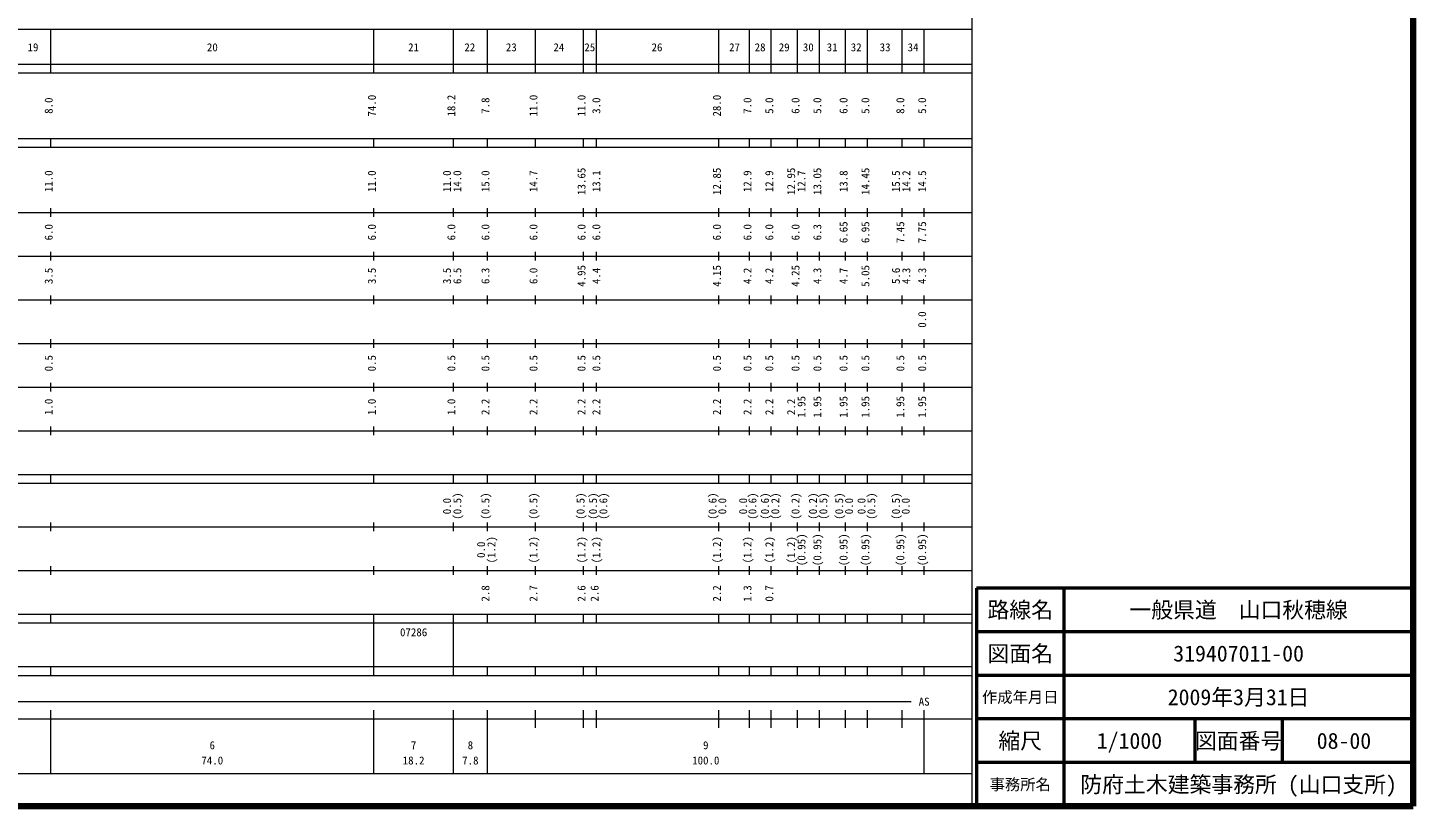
# Model space of a CAD drawing. Units: millimetres on the paper. Extents: x 40 to 680, y 20 to 380.
# Drawn here: x 362.7 to 680, y 20 to 198.4 of the extents above; entities that cross this region are included whole.
import ezdxf
from ezdxf.enums import TextEntityAlignment as Align

# ---------------------------------------------------------------- set-up
doc = ezdxf.new("R2010")
doc.units = ezdxf.units.MM
for name, color, linetype, lineweight in [('M-TTL', 2, 'Continuous', 140), ('M-TTL-BAND', 7, 'Continuous', 13), ('M-TTL-FRAM', 2, 'Continuous', 50), ('M-TTL-LINE', 7, 'Continuous', 50)]:
    doc.layers.add(name, color=color, linetype=linetype, lineweight=lineweight)
doc.layers.add('M-TTL-TXT', color=7, linetype='Continuous')
doc.styles.add('ＭＳ ゴシック', font='')
doc.styles.get('ＭＳ ゴシック').set_extended_font_data('MS Gothic')

msp = doc.modelspace()

# ---------------------------------------------------------------- linework, layer by layer
at = {"layer": 'M-TTL'}
for p, q in [((680, 20), (680, 380)), ((40, 20), (680, 20))]:
    msp.add_line(p, q, dxfattribs=at)
at = {"layer": 'M-TTL-BAND'}
for p, q in [((579, 20), (579, 370)), ((68, 198), (579, 198)), ((368, 188), (368, 198)), ((442, 188), (442, 198)), ((460.2, 188), (460.2, 198)), ((468, 188), (468, 198)), ((479, 188), (479, 198)), ((490, 188), (490, 198)), ((493, 188), (493, 198)), ((521, 188), (521, 198)), ((528, 188), (528, 198)), ((533, 188), (533, 198)), ((539, 188), (539, 198)), ((544, 188), (544, 198)), ((550, 188), (550, 198)), ((555, 188), (555, 198)), ((563, 188), (563, 198)), ((568, 188), (568, 198)), ((40, 190), (579, 190)), ((40, 188), (579, 188)), ((40, 173), (579, 173)), ((368, 171), (368, 173)), ((442, 171), (442, 173)), ((460.2, 171), (460.2, 173)), ((468, 171), (468, 173)), ((479, 171), (479, 173)), ((490, 171), (490, 173)), ((493, 171), (493, 173)), ((521, 171), (521, 173)), ((528, 171), (528, 173)), ((533, 171), (533, 173)), ((539, 171), (539, 173)), ((544, 171), (544, 173)), ((550, 171), (550, 173)), ((555, 171), (555, 173)), ((563, 171), (563, 173)), ((568, 171), (568, 173)), ((40, 171), (579, 171)), ((40, 156), (579, 156)), ((368, 155), (368, 157)), ((442, 155), (442, 157)), ((460.2, 155), (460.2, 157)), ((468, 155), (468, 157)), ((479, 155), (479, 157)), ((490, 155), (490, 157)), ((493, 155), (493, 157)), ((521, 155), (521, 157)), ((528, 155), (528, 157)), ((533, 155), (533, 157)), ((539, 155), (539, 157)), ((544, 155), (544, 157)), ((550, 155), (550, 157)), ((555, 155), (555, 157)), ((563, 155), (563, 157)), ((568, 155), (568, 157)), ((46, 146), (579, 146)), ((368, 145), (368, 147)), ((442, 145), (442, 147)), ((460.2, 145), (460.2, 147)), ((468, 145), (468, 147)), ((479, 145), (479, 147)), ((490, 145), (490, 147)), ((493, 145), (493, 147)), ((521, 145), (521, 147)), ((528, 145), (528, 147)), ((533, 145), (533, 147)), ((539, 145), (539, 147)), ((544, 145), (544, 147)), ((550, 145), (550, 147)), ((555, 145), (555, 147)), ((563, 145), (563, 147)), ((568, 145), (568, 147)), ((368, 135), (368, 137)), ((442, 135), (442, 137)), ((460.2, 135), (460.2, 137)), ((468, 135), (468, 137)), ((479, 135), (479, 137)), ((490, 135), (490, 137)), ((493, 135), (493, 137)), ((521, 135), (521, 137)), ((528, 135), (528, 137)), ((533, 135), (533, 137)), ((539, 135), (539, 137)), ((544, 135), (544, 137)), ((550, 135), (550, 137)), ((555, 135), (555, 137)), ((563, 135), (563, 137)), ((568, 135), (568, 137)), ((52, 136), (579, 136)), ((368, 125), (368, 127)), ((442, 125), (442, 127)), ((460.2, 125), (460.2, 127)), ((468, 125), (468, 127)), ((479, 125), (479, 127)), ((490, 125), (490, 127)), ((493, 125), (493, 127)), ((521, 125), (521, 127)), ((528, 125), (528, 127)), ((533, 125), (533, 127)), ((539, 125), (539, 127)), ((544, 125), (544, 127)), ((550, 125), (550, 127)), ((555, 125), (555, 127)), ((563, 125), (563, 127)), ((568, 125), (568, 127)), ((46, 126), (579, 126)), ((52, 116), (579, 116)), ((368, 115), (368, 117)), ((442, 115), (442, 117)), ((460.2, 115), (460.2, 117)), ((468, 115), (468, 117)), ((479, 115), (479, 117)), ((490, 115), (490, 117)), ((493, 115), (493, 117)), ((521, 115), (521, 117)), ((528, 115), (528, 117)), ((533, 115), (533, 117)), ((539, 115), (539, 117)), ((544, 115), (544, 117)), ((550, 115), (550, 117)), ((555, 115), (555, 117)), ((563, 115), (563, 117)), ((568, 115), (568, 117)), ((46, 106), (579, 106)), ((368, 105), (368, 107)), ((442, 105), (442, 107)), ((460.2, 105), (460.2, 107)), ((468, 105), (468, 107)), ((479, 105), (479, 107)), ((490, 105), (490, 107)), ((493, 105), (493, 107)), ((521, 105), (521, 107)), ((528, 105), (528, 107)), ((533, 105), (533, 107)), ((539, 105), (539, 107)), ((544, 105), (544, 107)), ((550, 105), (550, 107)), ((555, 105), (555, 107)), ((563, 105), (563, 107)), ((568, 105), (568, 107)), ((40, 96), (579, 96)), ((368, 94), (368, 96)), ((442, 94), (442, 96)), ((460.2, 94), (460.2, 96)), ((468, 94), (468, 96)), ((479, 94), (479, 96)), ((490, 94), (490, 96)), ((493, 94), (493, 96)), ((521, 94), (521, 96)), ((528, 94), (528, 96)), ((533, 94), (533, 96)), ((539, 94), (539, 96)), ((544, 94), (544, 96)), ((550, 94), (550, 96)), ((555, 94), (555, 96)), ((563, 94), (563, 96)), ((568, 94), (568, 96)), ((40, 94), (579, 94)), ((49, 84), (579, 84)), ((368, 83), (368, 85)), ((442, 83), (442, 85)), ((460.2, 83), (460.2, 85)), ((468, 83), (468, 85)), ((479, 83), (479, 85)), ((490, 83), (490, 85)), ((493, 83), (493, 85)), ((521, 83), (521, 85)), ((528, 83), (528, 85)), ((533, 83), (533, 85)), ((539, 83), (539, 85)), ((544, 83), (544, 85)), ((550, 83), (550, 85)), ((555, 83), (555, 85)), ((563, 83), (563, 85)), ((568, 83), (568, 85)), ((40, 74), (579, 74)), ((368, 73), (368, 75)), ((442, 73), (442, 75)), ((460.2, 73), (460.2, 75)), ((468, 73), (468, 75)), ((479, 73), (479, 75)), ((490, 73), (490, 75)), ((493, 73), (493, 75)), ((521, 73), (521, 75)), ((528, 73), (528, 75)), ((533, 73), (533, 75)), ((539, 73), (539, 75)), ((544, 73), (544, 75)), ((550, 73), (550, 75)), ((555, 73), (555, 75)), ((563, 73), (563, 75)), ((568, 73), (568, 75)), ((40, 64), (579, 64)), ((368, 62), (368, 64)), ((442, 62), (442, 64)), ((460.2, 62), (460.2, 64)), ((468, 62), (468, 64)), ((479, 62), (479, 64)), ((490, 62), (490, 64)), ((493, 62), (493, 64)), ((521, 62), (521, 64)), ((528, 62), (528, 64)), ((533, 62), (533, 64)), ((539, 62), (539, 64)), ((544, 62), (544, 64)), ((550, 62), (550, 64)), ((555, 62), (555, 64)), ((563, 62), (563, 64)), ((568, 62), (568, 64)), ((40, 62), (579, 62)), ((442, 52), (442, 62)), ((460.2, 52), (460.2, 62)), ((40, 52), (579, 52)), ((368, 50), (368, 52)), ((442, 50), (442, 52)), ((460.2, 50), (460.2, 52)), ((468, 50), (468, 52)), ((479, 50), (479, 52)), ((490, 50), (490, 52)), ((493, 50), (493, 52)), ((521, 50), (521, 52)), ((528, 50), (528, 52)), ((533, 50), (533, 52)), ((539, 50), (539, 52)), ((544, 50), (544, 52)), ((550, 50), (550, 52)), ((555, 50), (555, 52)), ((563, 50), (563, 52)), ((568, 50), (568, 52)), ((40, 50), (579, 50)), ((71, 44), (565, 44)), ((368, 27.5), (368, 42)), ((442, 27.5), (442, 42)), ((460.2, 27.5), (460.2, 42)), ((468, 27.5), (468, 42)), ((479, 38), (479, 42)), ((490, 38), (490, 42)), ((493, 38), (493, 42)), ((521, 38), (521, 42)), ((528, 38), (528, 42)), ((533, 38), (533, 42)), ((539, 38), (539, 42)), ((544, 38), (544, 42)), ((550, 38), (550, 42)), ((555, 38), (555, 42)), ((563, 38), (563, 42)), ((568, 27.5), (568, 42)), ((40, 40), (579, 40)), ((68, 27.5), (579, 27.5))]:
    msp.add_line(p, q, dxfattribs=at)
at = {"layer": 'M-TTL-FRAM'}
for p, q in [((680, 70), (580, 70)), ((580, 70), (580, 20))]:
    msp.add_line(p, q, dxfattribs=at)
at = {"layer": 'M-TTL-LINE'}
for p, q in [((600, 70), (600, 20)), ((680, 60), (580, 60)), ((680, 50), (580, 50)), ((680, 40), (580, 40)), ((630, 40), (630, 30)), ((650, 40), (650, 30)), ((680, 30), (580, 30))]:
    msp.add_line(p, q, dxfattribs=at)

# ---------------------------------------------------------------- texts
at = {"layer": 'M-TTL-BAND', "style": 'ＭＳ ゴシック'}
for s, p in [('19', (363.945, 192.405)), ('20', (405.016, 192.405)), ('21', (451.072, 192.405)), ('22', (463.964, 192.405)), ('23', (473.475, 192.405)), ('24', (484.35, 192.405)), ('25', (491.439, 192.405)), ('26', (506.834, 192.405)), ('27', (524.574, 192.405)), ('28', (530.438, 192.405)), ('29', (535.946, 192.405)), ('30', (541.472, 192.405)), ('31', (546.933, 192.405)), ('32', (552.44, 192.405)), ('33', (559.057, 192.405)), ('34', (565.454, 192.405)), ('07286', (451.1, 58.405)), ('AS', (568, 42.5)), ('6', (405, 32.523)), ('7', (451.1, 32.523)), ('8', (464.1, 32.523)), ('9', (518, 32.523)), ('74.0', (405, 29.033)), ('18.2', (451.1, 29.033)), ('7.8', (464.1, 29.033)), ('100.0', (518, 29.033))]:
    msp.add_text(s, height=1.833, dxfattribs=at).set_placement(p, align=Align.BOTTOM_CENTER)
for s, p in [('8.0', (369, 180.5)), ('74.0', (443, 180.5)), ('18.2', (461.2, 180.5)), ('7.8', (469, 180.5)), ('11.0', (480, 180.5)), ('11.0', (491, 180.5)), ('3.0', (494.398, 180.5)), ('28.0', (522, 180.5)), ('7.0', (529, 180.5)), ('5.0', (534, 180.5)), ('6.0', (540, 180.5)), ('5.0', (545, 180.5)), ('6.0', (551, 180.5)), ('5.0', (556, 180.5)), ('8.0', (564, 180.5)), ('5.0', (569, 180.5)), ('11.0', (369, 163.174)), ('11.0', (443, 163.174)), ('11.0', (460.2, 163.174)), ('14.0', (462.57, 163.174)), ('15.0', (469, 163.174)), ('14.7', (480, 163.174)), ('13.65', (491, 163.174)), ('13.1', (494.398, 163.174)), ('12.85', (522, 163.174)), ('12.9', (529, 163.174)), ('12.9', (534, 163.174)), ('12.95', (539, 163.174)), ('12.7', (541.37, 163.174)), ('13.05', (545, 163.174)), ('13.8', (551, 163.174)), ('14.45', (556, 163.174)), ('15.5', (563, 163.174)), ('14.2', (565.37, 163.174)), ('14.5', (569, 163.174)), ('6.0', (369, 151.5)), ('6.0', (443, 151.5)), ('6.0', (461.2, 151.5)), ('6.0', (469, 151.5)), ('6.0', (480, 151.5)), ('6.0', (491, 151.5)), ('6.0', (494.398, 151.5)), ('6.0', (522, 151.5)), ('6.0', (529, 151.5)), ('6.0', (534, 151.5)), ('6.0', (540, 151.5)), ('6.3', (545, 151.5)), ('6.65', (551, 151.5)), ('6.95', (556, 151.5)), ('7.45', (564, 151.5)), ('7.75', (569, 151.5)), ('3.5', (369, 141.5)), ('3.5', (443, 141.5)), ('3.5', (460.2, 141.5)), ('6.5', (462.57, 141.5)), ('6.3', (469, 141.5)), ('6.0', (480, 141.5)), ('4.95', (491, 141.5)), ('4.4', (494.398, 141.5)), ('4.15', (522, 141.5)), ('4.2', (529, 141.5)), ('4.2', (534, 141.5)), ('4.25', (540, 141.5)), ('4.3', (545, 141.5)), ('4.7', (551, 141.5)), ('5.05', (556, 141.5)), ('5.6', (563, 141.5)), ('4.3', (565.37, 141.5)), ('4.3', (569, 141.5)), ('0.0', (569, 131.5)), ('0.5', (369, 121.5)), ('0.5', (443, 121.5)), ('0.5', (461.2, 121.5)), ('0.5', (469, 121.5)), ('0.5', (480, 121.5)), ('0.5', (491, 121.5)), ('0.5', (494.398, 121.5)), ('0.5', (522, 121.5)), ('0.5', (529, 121.5)), ('0.5', (534, 121.5)), ('0.5', (540, 121.5)), ('0.5', (545, 121.5)), ('0.5', (551, 121.5)), ('0.5', (556, 121.5)), ('0.5', (564, 121.5)), ('0.5', (569, 121.5)), ('1.0', (369, 111.5)), ('1.0', (443, 111.5)), ('1.0', (461.2, 111.5)), ('2.2', (469, 111.5)), ('2.2', (480, 111.5)), ('2.2', (491, 111.5)), ('2.2', (494.398, 111.5)), ('2.2', (522, 111.5)), ('2.2', (529, 111.5)), ('2.2', (534, 111.5)), ('2.2', (539, 111.5)), ('1.95', (541.37, 111.5)), ('1.95', (545, 111.5)), ('1.95', (551, 111.5)), ('1.95', (556, 111.5)), ('1.95', (564, 111.5)), ('1.95', (569, 111.5)), ('0.0', (460.2, 88.764)), ('(0.5)', (462.57, 88.764)), ('(0.5)', (469, 88.764)), ('(0.5)', (480, 88.764)), ('(0.5)', (490.786, 88.764)), ('(0.5)', (493.638, 88.764)), ('(0.6)', (496.008, 88.764)), ('(0.6)', (521, 88.764)), ('0.0', (523.229, 88.764)), ('0.0', (528, 88.764)), ('(0.6)', (530.135, 88.764)), ('(0.6)', (533, 88.764)), ('(0.2)', (535.37, 88.764)), ('(0.2)', (540, 88.764)), ('(0.2)', (544, 88.764)), ('(0.5)', (546.37, 88.764)), ('(0.5)', (550, 88.764)), ('0.0', (552.253, 88.764)), ('0.0', (555.117, 88.764)), ('(0.5)', (557.37, 88.764)), ('(0.5)', (563, 88.764)), ('0.0', (565.229, 88.764)), ('0.0', (468, 78.764)), ('(1.2)', (470.37, 78.764)), ('(1.2)', (480, 78.764)), ('(1.2)', (491, 78.764)), ('(1.2)', (494.398, 78.764)), ('(1.2)', (522, 78.764)), ('(1.2)', (529, 78.764)), ('(1.2)', (534, 78.764)), ('(1.2)', (539, 78.764)), ('(0.95)', (541.37, 78.764)), ('(0.95)', (545, 78.764)), ('(0.95)', (551, 78.764)), ('(0.95)', (556, 78.764)), ('(0.95)', (564, 78.764)), ('(0.95)', (569, 78.764)), ('2.8', (469, 68.764)), ('2.7', (480, 68.764)), ('2.6', (491, 68.764)), ('2.6', (494, 68.764)), ('2.2', (522, 68.764)), ('1.3', (529, 68.764)), ('0.7', (534, 68.764))]:
    msp.add_text(s, height=1.833, rotation=90, dxfattribs=at).set_placement(p, align=Align.BOTTOM_CENTER)
at = {"layer": 'M-TTL-TXT', "style": 'ＭＳ ゴシック'}
for s, height, p in [('路線名', 3.666, (590, 65)), ('路線名', 3.666, (590, 65)), ('一般県道\u3000山口秋穂線', 3.666, (640, 65)), ('図面名', 3.666, (590, 55)), ('図面名', 3.666, (590, 55)), ('319407011-00', 3.666, (640, 55)), ('作成年月日', 2.566, (590, 45)), ('作成年月日', 2.566, (590, 45)), ('2009年3月31日', 3.666, (640, 45)), ('縮尺', 3.666, (590, 35)), ('縮尺', 3.666, (590, 35)), ('1/1000', 3.666, (615, 35)), ('図面番号', 3.666, (640, 35)), ('図面番号', 3.666, (640, 35)), ('08-00', 3.666, (664.125, 35)), ('事務所名', 2.566, (590, 25)), ('事務所名', 2.566, (590, 25)), ('防府土木建築事務所 (山口支所)', 3.666, (640, 25))]:
    msp.add_text(s, height=height, dxfattribs=at).set_placement(p, align=Align.MIDDLE_CENTER)

doc.saveas('drawing.dxf')
